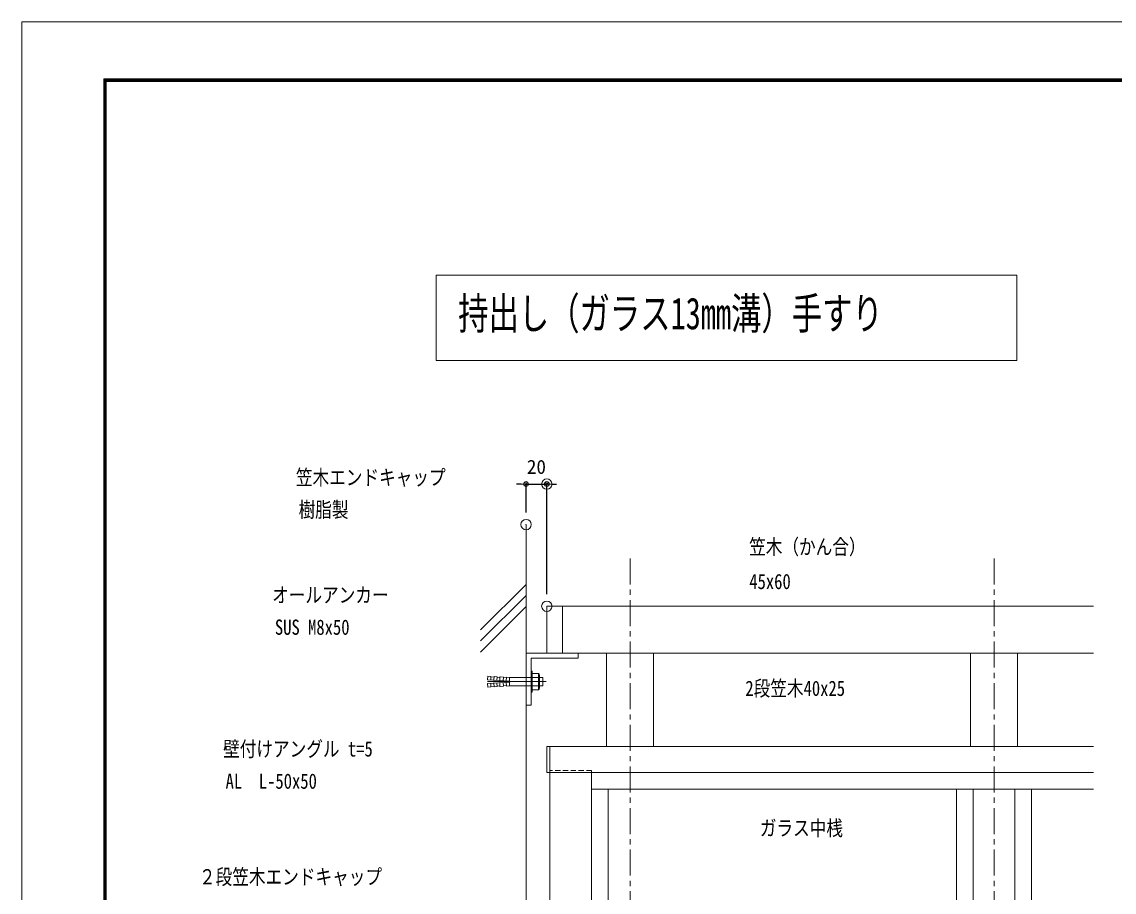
# Model space of a CAD drawing. Units: millimetres, scale not verified. Extents: x -3554 to 3554, y -1188 to 1188.
# Drawn here: x 190 to 1240, y 351 to 1188 of the extents above; entities that cross this region are included whole.
import ezdxf
from ezdxf.enums import TextEntityAlignment as Align

# ---------------------------------------------------------------- set-up
doc = ezdxf.new("R2010")
doc.units = ezdxf.units.MM
doc.header["$LTSCALE"] = 20
doc.header["$PDMODE"] = 32
doc.header["$PDSIZE"] = 10
for name, pattern in [('USER1', [2, 1.25, -0.25, 0.25, -0.25]), ('USER3', [0.375, 0.25, -0.125]), ('USER4', [2.3, 2, -0.1, 0.1, -0.1])]:
    doc.linetypes.add(name, pattern=pattern)
for name, color, linetype, lineweight in [('0-0_0', 7, 'Continuous', 18), ('0-1_DEFPOINTS', 7, 'Continuous', 18), ('0-4_WAKU', 7, 'Continuous', 18), ('0-6_2躯体線', 4, 'Continuous', 18), ('0-7_3中心線', 2, 'USER1', 18), ('0-8_41ｱﾙﾐ', 6, 'Continuous', 18), ('0-A_42ｱﾙﾐ部品', 6, 'Continuous', 18), ('0-D_4アルミ', 6, 'Continuous', 18)]:
    doc.layers.add(name, color=color, linetype=linetype, lineweight=lineweight)
doc.layers.add('1-0_1寸法', color=7, linetype='Continuous')
doc.styles.add('ＭＳ ゴシック', font='')
doc.styles.get('ＭＳ ゴシック').set_extended_font_data('MS Gothic')

# ---------------------------------------------------------------- blocks, each defined once
blk = doc.blocks.new('_ORIGIN2')
at = {"layer": '0-0_0'}
blk.add_line((-0.5, 0), (-1, 0), dxfattribs=at)
for radius in [0.5, 0.25]:
    blk.add_circle((0, 0), radius, dxfattribs=at)
blk = doc.blocks.new('D115')
at = {"layer": '0-1_DEFPOINTS'}
for p in [(2708.85, 1167.56), (2688.85, 1128.55), (2708.85, 1050.05)]:
    blk.add_point(p, dxfattribs=at)
at = {"layer": '1-0_1寸法'}
for p, q in [((2684.25, 1167.56), (2679.65, 1167.56)), ((2688.85, 1140.05), (2688.85, 1167.56)), ((2688.85, 1167.56), (2708.85, 1167.56)), ((2708.85, 1061.55), (2708.85, 1167.56)), ((2713.45, 1167.56), (2718.05, 1167.56))]:
    blk.add_line(p, q, dxfattribs=at)
at = {"layer": '1-0_1寸法', "xscale": 4.6, "yscale": 4.6}
blk.add_blockref('_ORIGIN2', (2688.85, 1167.56), dxfattribs=at)
at = {"layer": '1-0_1寸法', "xscale": 4.6, "yscale": 4.6, "rotation": 180}
blk.add_blockref('_ORIGIN2', (2708.85, 1167.56), dxfattribs=at)
at = {"layer": '1-0_1寸法', "style": 'ＭＳ ゴシック'}
blk.add_text('20', height=13.49, dxfattribs=at).set_placement((2689.65, 1173.31), align=Align.BOTTOM_LEFT)

msp = doc.modelspace()

# ---------------------------------------------------------------- linework, layer by layer
at = {"layer": '0-0_0'}
for p, q in [((694.96, 626.11), (1220.76, 626.11)), ((694.96, 626.11), (694.96, 581.11)), ((709.96, 626.11), (709.96, 581.11)), ((694.96, 581.11), (1220.76, 581.11)), ((752.46, 491.11), (752.46, 581.11)), ((797.46, 581.11), (797.46, 491.11)), ((1102.46, 491.11), (1102.46, 581.11)), ((1147.46, 581.11), (1147.46, 491.11))]:
    msp.add_line(p, q, dxfattribs=at)
msp.add_lwpolyline([(1147.05, 862.27), (588.67, 862.27), (588.67, 944.6), (1147.05, 944.6)], close=True, dxfattribs=at)
at = {"layer": '0-1_DEFPOINTS', "color": 5}
for p, q in [((190.14, 1188), (190.14, -1188)), ((3554.14, 1188), (190.14, 1188))]:
    msp.add_line(p, q, dxfattribs=at)
at = {"layer": '0-4_WAKU'}
for p, q in [((268.94, 1133.2), (268.94, -1129.2)), ((3471.34, 1133.2), (268.94, 1133.2)), ((269.54, 1132.6), (269.54, -1128.6)), ((3470.74, 1132.6), (269.54, 1132.6)), ((270.14, 1132), (270.14, -1128)), ((3470.14, 1132), (270.14, 1132)), ((270.74, 1131.4), (270.74, -1127.4)), ((3469.54, 1131.4), (270.74, 1131.4)), ((271.34, 1130.8), (271.34, -1126.8)), ((3468.94, 1130.8), (271.34, 1130.8))]:
    msp.add_line(p, q, dxfattribs=at)
at = {"layer": '0-6_2躯体線'}
for p, q in [((674.96, 704.61), (674.96, -598.89)), ((674.96, 647.16), (631.13, 603.33)), ((674.96, 636.55), (631.13, 592.72)), ((674.96, 625.94), (631.13, 582.11))]:
    msp.add_line(p, q, dxfattribs=at)
at = {"layer": '0-7_3中心線'}
for p, q in [((774.96, 672.09), (774.96, -598.89)), ((1124.96, 672.09), (1124.96, -598.89)), ((694.35, 553.61), (637.95, 553.61))]:
    msp.add_line(p, q, dxfattribs=at)
at = {"layer": '0-7_3中心線', "linetype": 'USER4'}
msp.add_line((694.35, 553.61), (647.55, 553.61), dxfattribs=at)
at = {"layer": '0-8_41ｱﾙﾐ'}
for p, q in [((637.95, 555.39), (638.15, 558.85)), ((641.16, 558.67), (638.15, 558.85)), ((641.16, 558.67), (640.96, 555.19)), ((644.13, 558), (641.13, 558.17)), ((644.16, 558.5), (643.96, 555.02)), ((647.15, 558.33), (644.16, 558.5)), ((647.15, 558.33), (646.95, 554.85)), ((649.79, 557.67), (647.12, 557.83)), ((649.79, 557.67), (647.21, 557.82)), ((649.81, 558.17), (649.61, 554.69)), ((652.81, 558), (649.81, 558.17)), ((653.14, 557.98), (650.15, 558.15)), ((653.14, 557.98), (652.94, 554.5)), ((655.78, 557.33), (653.11, 557.48)), ((656.11, 557.31), (653.11, 557.48)), ((656.14, 557.81), (655.94, 554.33)), ((659.13, 557.64), (656.14, 557.81)), ((658.93, 554.14), (659.13, 557.64)), ((679.96, 557.59), (659.13, 557.64)), ((679.96, 563.61), (679.96, 543.61)), ((680.95, 563.61), (679.96, 563.61)), ((680.95, 563.61), (680.95, 543.61)), ((686.95, 561.61), (680.95, 561.61)), ((686.95, 557.61), (680.95, 557.61)), ((686.95, 561.61), (686.95, 545.61)), ((687.95, 559.61), (687.95, 547.61)), ((691.15, 557.61), (687.95, 557.61)), ((691.15, 557.61), (691.15, 549.61)), ((659.4, 554.11), (637.95, 555.35)), ((659.4, 553.11), (637.95, 551.86)), ((637.95, 551.82), (638.15, 548.37)), ((641.16, 548.54), (638.15, 548.37)), ((641.16, 548.54), (640.96, 552.02)), ((644.13, 549.21), (641.13, 549.04)), ((644.16, 548.71), (643.96, 552.19)), ((647.15, 548.89), (644.16, 548.71)), ((647.15, 548.89), (646.95, 552.37)), ((649.79, 549.54), (647.12, 549.38)), ((649.79, 549.54), (647.21, 549.39)), ((649.81, 549.04), (649.61, 552.52)), ((652.81, 549.21), (649.81, 549.04)), ((653.14, 549.23), (650.15, 549.06)), ((653.14, 549.23), (652.94, 552.71)), ((656.11, 549.9), (653.11, 549.73)), ((655.78, 549.88), (653.11, 549.73)), ((656.14, 549.4), (655.94, 552.88)), ((659.13, 549.58), (656.14, 549.4)), ((679.96, 549.61), (658.9, 549.61)), ((658.93, 553.07), (659.13, 549.58)), ((659.4, 553.11), (659.4, 554.11)), ((686.95, 549.61), (680.95, 549.61)), ((691.15, 549.61), (687.95, 549.61)), ((680.95, 543.61), (679.96, 543.61)), ((686.95, 545.61), (680.95, 545.61))]:
    msp.add_line(p, q, dxfattribs=at)
for centre, radius, start, end in [((685.45, 559.61), 2.5, 306.8699, 53.1301), ((679.45, 553.61), 8.5, 331.92751, 28.07249), ((685.45, 547.61), 2.5, 306.8699, 53.1301)]:
    msp.add_arc(centre, radius, start, end, dxfattribs=at)
at = {"layer": '0-A_42ｱﾙﾐ部品'}
for p, q in [((674.96, 581.11), (724.96, 581.11)), ((674.96, 531.11), (674.96, 581.11)), ((724.96, 581.11), (724.96, 576.11)), ((679.96, 531.11), (679.96, 576.11)), ((679.96, 576.11), (724.96, 576.11)), ((679.96, 531.11), (674.96, 531.11)), ((697.96, -368.89), (697.96, 466.11)), ((737.96, -368.89), (737.96, 466.11)), ((753.96, -352.89), (753.96, 450.11)), ((1088.96, -352.89), (1088.96, 450.11)), ((1104.96, -352.89), (1104.96, 450.11)), ((1144.96, -352.89), (1144.96, 450.11)), ((1160.96, -352.89), (1160.96, 450.11))]:
    msp.add_line(p, q, dxfattribs=at)
at = {"layer": '0-A_42ｱﾙﾐ部品', "linetype": 'USER3'}
msp.add_lwpolyline([(737.96, 468.11), (697.96, 468.11), (697.96, 466.11), (737.96, 466.11)], close=True, dxfattribs=at)
at = {"layer": '0-D_4アルミ'}
for p, q in [((694.96, 491.11), (1220.76, 491.11)), ((694.96, 491.11), (694.96, 466.11)), ((697.96, 491.11), (697.96, 466.11)), ((694.96, 466.11), (1220.76, 466.11)), ((737.96, 450.11), (1220.76, 450.11))]:
    msp.add_line(p, q, dxfattribs=at)

# ---------------------------------------------------------------- block references
at = {"layer": '1-0_1寸法'}
msp.add_blockref('D115', (-2013.88, -423.94), dxfattribs=at)

# ---------------------------------------------------------------- texts
at = {"layer": '0-0_0', "style": 'ＭＳ ゴシック'}
for s, height, width, p in [('持出し（ガラス13mm溝）手すり', 30.55, 0.7, (609.73, 883.22)), ('笠木エンドキャップ', 14.66, 0.8, (453.66, 738.25)), ('樹脂製', 14.66, 0.8, (456.26, 707.27)), ('笠木（かん合）', 14.66, 0.8, (889.49, 671.56)), ('45x60', 14.66, 0.8, (889.62, 638.2)), ('オールアンカー', 14.66, 0.8, (430.83, 625.26)), ('SUS M8x50', 14.66, 0.8, (433.44, 594.27)), ('2段笠木40x25', 14.66, 0.8, (885.86, 535.48)), ('壁付けアングル t=5', 14.66, 0.8, (383.67, 477.22)), ('AL\u3000L-50x50', 14.66, 0.8, (386.05, 446.23)), ('ガラス中桟', 14.66, 0.8, (899.76, 401.13)), ('２段笠木エンドキャップ', 14.66, 0.8, (360.49, 354.25))]:
    msp.add_text(s, height=height, dxfattribs=dict(at, width=width)).set_placement(p, align=Align.BOTTOM_LEFT)

doc.saveas('drawing.dxf')
